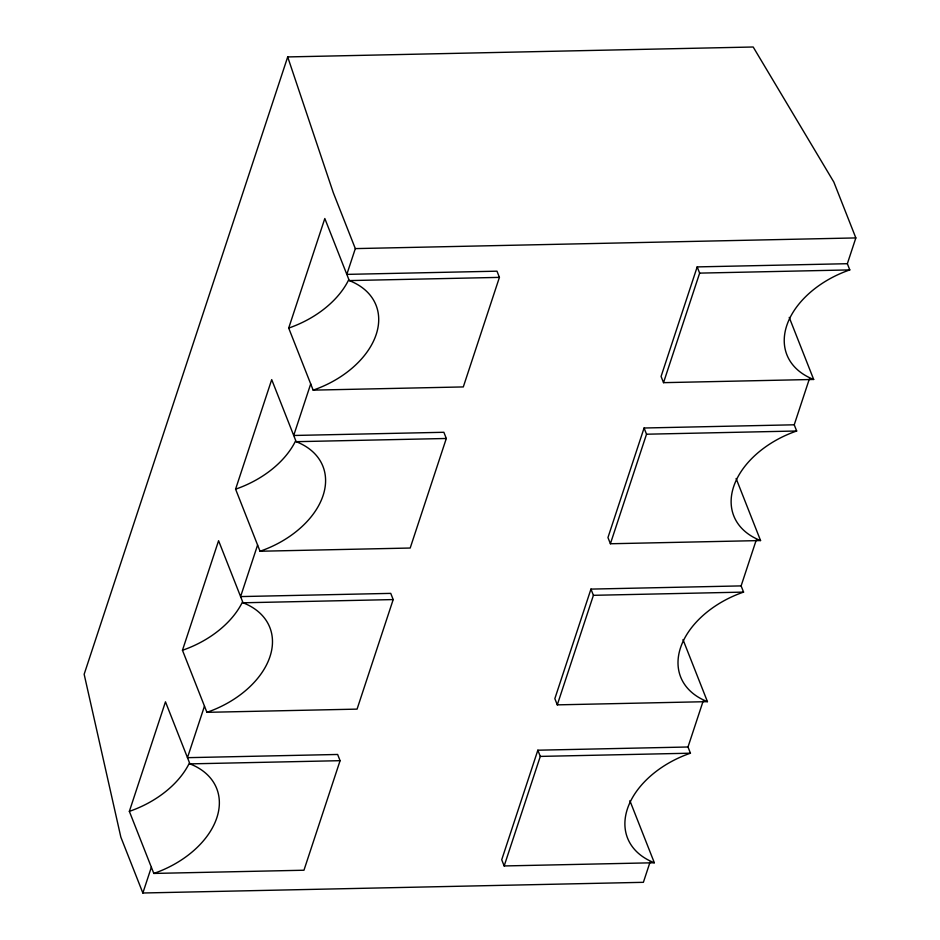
<?xml version="1.0" encoding="UTF-8"?>
<svg xmlns="http://www.w3.org/2000/svg" width="940" height="940" viewBox="0 0 940 940"><rect width="100%" height="100%" fill="white"/><g stroke="black" fill="none" stroke-linecap="round" stroke-linejoin="round"><path stroke-width="1.41" d="M847.351 263.705L697.186 266.901L661.079 376.458L663.523 382.662L813.676 379.454A84.071 56.036 -21.5 0 1 786.733 325.639A84.071 56.036 -21.5 0 1 849.795 269.909L847.351 263.705L855.846 237.926L833.839 182.066L753.187 47L287.699 56.929L84.154 674.262L120.849 837.141L142.857 893L643.383 882.319L650.092 861.968M129.356 811.361L165.475 701.816L189.927 763.879A84.071 56.036 -21.5 0 1 216.858 817.694A84.071 56.036 -21.5 0 1 153.808 873.436L129.356 811.361A84.071 56.036 -21.5 0 0 189.292 763.233M182.466 650.269L218.585 540.712L243.037 602.787A84.071 56.036 -21.5 0 1 269.98 656.602A84.071 56.036 -21.5 0 1 206.917 712.332L182.466 650.269A84.071 56.036 -21.5 0 0 242.403 602.129M235.588 489.164L271.707 379.619L296.159 441.683A84.071 56.036 -21.5 0 1 323.09 495.498A84.071 56.036 -21.5 0 1 260.039 551.24L235.588 489.164A84.071 56.036 -21.5 0 0 295.524 441.036M288.697 328.072L324.817 218.515L349.269 280.59A84.071 56.036 -21.5 0 1 376.212 334.405A84.071 56.036 -21.5 0 1 313.149 390.135L288.697 328.072A84.071 56.036 -21.5 0 0 348.634 279.932M142.857 893L151.363 867.221M204.474 706.128L187.471 757.675L337.636 754.468L340.08 760.683L303.961 870.229L153.808 873.436M257.595 545.024L240.593 596.583L390.746 593.375L393.19 599.579L357.071 709.124L206.917 712.332M310.705 383.931L293.703 435.478L443.868 432.282L446.312 438.487L410.193 548.032L260.039 551.24M287.699 56.929L333.312 192.747L355.32 248.607L346.825 274.386L496.978 271.178L499.422 277.382L463.303 386.928L313.149 390.135M654.334 862.755A84.071 56.036 -21.5 0 1 627.391 808.941A84.071 56.036 -21.5 0 1 690.442 753.198L687.998 746.995L537.845 750.202L501.725 859.748L504.169 865.952L654.334 862.755L629.882 800.68M707.444 701.651A84.071 56.036 -21.5 0 1 680.501 647.836A84.071 56.036 -21.5 0 1 743.564 592.106L741.12 585.902L590.955 589.098L554.847 698.655L557.291 704.859L707.444 701.651L682.992 639.588M760.566 540.559A84.071 56.036 -21.5 0 1 733.623 486.744A84.071 56.036 -21.5 0 1 796.673 431.002L794.23 424.798L644.076 428.005L607.957 537.551L610.401 543.755L760.566 540.559L736.114 478.484M504.169 865.952L540.288 756.406L537.845 750.202M557.291 704.859L593.41 595.314L590.955 589.098M610.401 543.755L646.52 434.21L644.076 428.005M663.523 382.662L699.642 273.117L697.186 266.901M687.998 746.995L703.167 701.017M741.12 585.902L756.277 539.924M794.23 424.798L809.399 378.82M355.32 248.607L855.846 237.926M349.269 280.59L499.422 277.382M699.642 273.117L849.795 269.909M296.159 441.683L446.312 438.487M646.52 434.21L796.673 431.002M243.037 602.787L393.19 599.579M593.41 595.314L743.564 592.106M189.927 763.879L340.08 760.683M540.288 756.406L690.442 753.198M789.224 317.391L813.676 379.454"/></g></svg>
